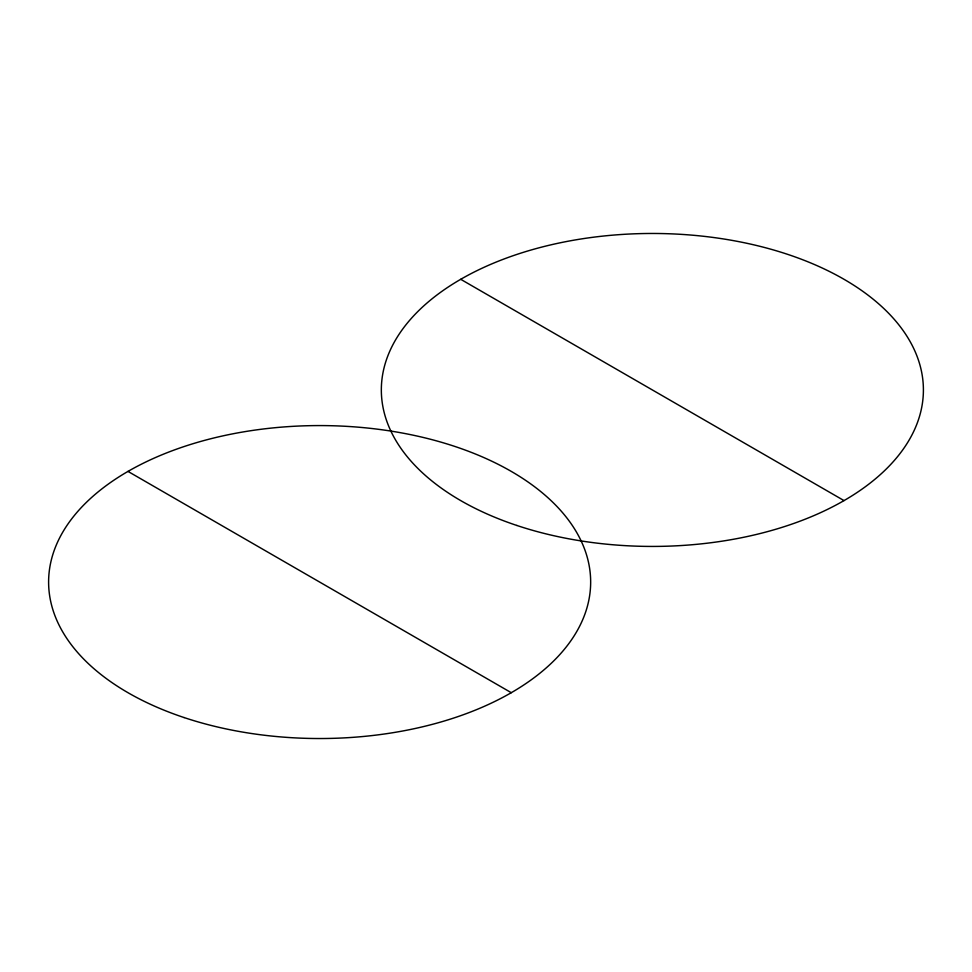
<?xml version="1.0" encoding="UTF-8"?>
<svg xmlns="http://www.w3.org/2000/svg" width="972" height="972" viewBox="0 0 972 972"><rect width="100%" height="100%" fill="white"/><g stroke="black" fill="none" stroke-linecap="round" stroke-linejoin="round"><path stroke-width="1.46" d="M460.716 279.304L844.012 500.592M127.988 471.408L511.284 692.696M184.121 717.567A271.03 156.48 0 0 0 590.66 582.058A271.03 156.48 0 0 0 184.121 446.537A271.03 156.48 0 0 0 184.121 717.567M516.849 525.463A271.03 156.48 0 0 0 923.4 389.942A271.03 156.48 0 0 0 516.849 254.433A271.03 156.48 0 0 0 516.849 525.463"/></g></svg>
